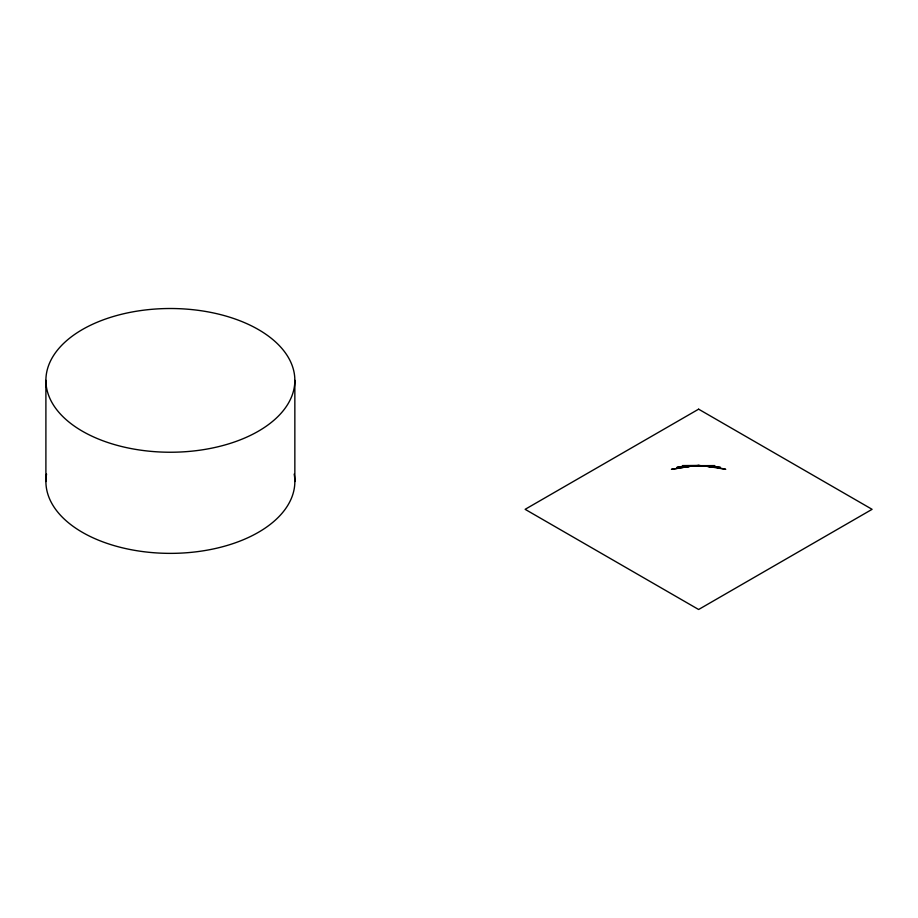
<?xml version="1.0" encoding="UTF-8"?>
<svg xmlns="http://www.w3.org/2000/svg" width="918" height="918" viewBox="0 0 918 918"><rect width="100%" height="100%" fill="white"/><g stroke="black" fill="none" stroke-linecap="round" stroke-linejoin="round"><path stroke-width="1.38" d="M693.193 465.759L671.506 469.339L693.193 465.759L714.881 465.644L682.349 465.644L698.621 465.495L720.297 467.365L698.621 465.495L676.933 467.365C693.216 464.428 709.694 465.483 725.725 469.339L704.037 465.759M294.85 380.373A124.481 71.868 0 0 1 108.14 442.614A124.481 71.868 0 0 1 108.14 318.133A124.481 71.868 0 0 1 294.85 380.373L294.85 481.502M45.9 380.373L45.9 481.502M294.185 474.078A124.481 71.868 0 0 1 170.381 553.37A124.481 71.868 0 0 1 46.566 474.078M698.621 409.176L525.13 509.329L698.621 609.495L872.1 509.329L698.621 409.176M693.193 466.011L687.777 466.551L698.621 465.575L709.465 466.551L698.621 465.575L693.193 466.011"/></g></svg>
